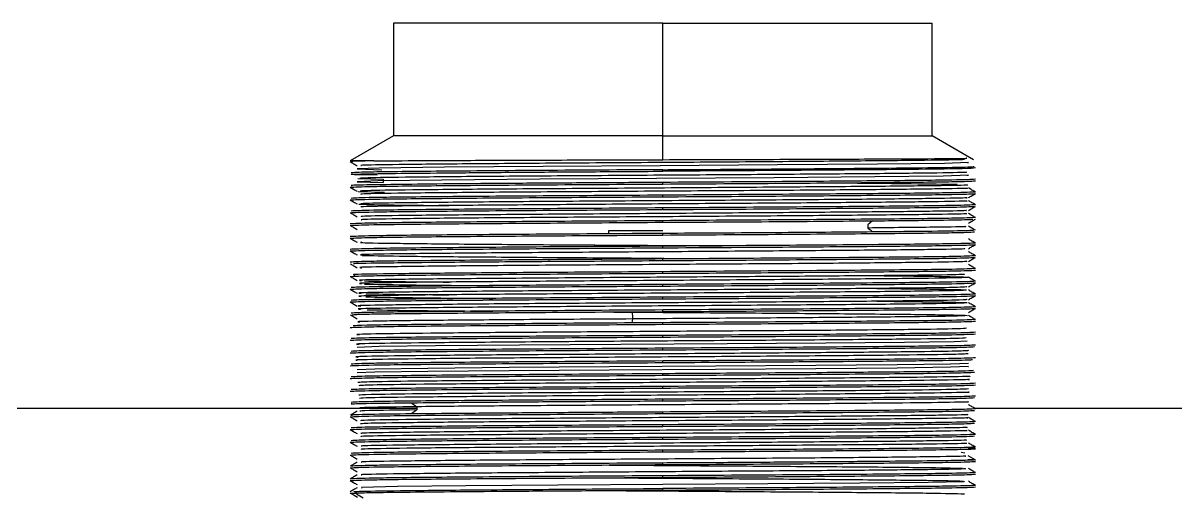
# Model space of a CAD drawing. Header units: millimetres. Extents: x 60 to 360, y 96 to 187.
# Drawn here: x 239.71 to 251.38, y 179.56 to 184.32 of the extents above; entities that cross this region are included whole.
import ezdxf

# ---------------------------------------------------------------- set-up
doc = ezdxf.new("R2010")
doc.units = ezdxf.units.MM

msp = doc.modelspace()

# ---------------------------------------------------------------- linework, layer by layer
at = {"color": 7, "linetype": 'Continuous', "lineweight": 25}
for p, q in [((243.459, 184.324), (243.459, 183.183)), ((246.184, 184.324), (243.459, 184.324)), ((246.184, 183.183), (246.184, 184.324)), ((246.184, 184.324), (248.909, 184.324)), ((248.909, 183.183), (248.909, 184.324)), ((243.459, 183.183), (243.02, 182.93)), ((246.184, 183.183), (243.459, 183.183)), ((246.184, 182.942), (246.184, 183.183)), ((246.184, 183.183), (248.909, 183.183)), ((249.329, 182.94), (248.909, 183.183)), ((243.261, 182.93), (243.02, 182.93)), ((246.184, 182.825), (246.184, 182.841)), ((243.292, 182.784), (243.065, 182.789)), ((243.098, 182.751), (243.356, 182.744)), ((243.356, 182.744), (243.356, 182.711)), ((246.184, 182.696), (246.184, 182.712)), ((243.102, 182.621), (243.367, 182.615)), ((246.184, 182.567), (246.184, 182.583)), ((246.184, 182.438), (246.184, 182.454)), ((245.634, 182.224), (245.634, 182.194)), ((246.184, 182.224), (245.634, 182.224)), ((246.184, 182.309), (246.184, 182.325)), ((248.307, 182.324), (248.26, 182.284)), ((248.26, 182.284), (248.26, 182.251)), ((246.184, 182.18), (246.184, 182.196)), ((246.184, 182.051), (246.184, 182.067)), ((246.184, 181.922), (246.184, 181.938)), ((246.184, 181.793), (246.184, 181.809)), ((246.184, 181.664), (246.184, 181.68)), ((246.184, 181.535), (246.184, 181.551)), ((245.87, 181.404), (246.184, 181.406)), ((246.184, 181.406), (246.184, 181.422)), ((246.184, 181.293), (245.87, 181.291)), ((245.877, 181.363), (245.877, 181.331)), ((246.184, 181.277), (246.184, 181.293)), ((246.184, 181.148), (246.184, 181.164)), ((246.184, 181.019), (246.184, 181.035)), ((246.184, 180.89), (246.184, 180.906)), ((246.184, 180.761), (246.184, 180.777)), ((246.184, 180.632), (246.184, 180.648)), ((246.184, 180.503), (246.184, 180.519)), ((243.696, 180.424), (233.079, 180.424)), ((243.696, 180.443), (243.696, 180.411)), ((246.184, 180.374), (246.184, 180.39)), ((280.978, 180.424), (249.345, 180.424)), ((246.184, 180.245), (246.184, 180.261)), ((246.184, 180.116), (246.184, 180.132)), ((246.184, 179.987), (246.184, 180.003)), ((249.204, 179.983), (249.241, 179.978)), ((249.344, 179.905), (249.274, 179.946)), ((246.184, 179.858), (246.184, 179.874)), ((246.184, 179.729), (246.184, 179.745)), ((243.083, 179.563), (243.151, 179.523)), ((246.184, 179.6), (246.184, 179.616))]:
    msp.add_line(p, q, dxfattribs=at)
at = {"color": 7, "linetype": 'Continuous', "lineweight": 25, "flags": 128}
for points in [[(249.267, 182.914), (249.278, 182.913), (249.035, 182.905), (248.356, 182.897), (247.346, 182.889), (246.158, 182.881), (244.973, 182.873), (243.974, 182.865), (243.313, 182.857), (243.09, 182.849), (243.34, 182.841), (243.34, 182.841)], [(249.261, 182.785), (249.277, 182.784), (249.02, 182.776), (248.329, 182.768), (247.31, 182.76), (246.119, 182.752), (244.938, 182.744), (243.948, 182.736), (243.299, 182.727), (243.091, 182.719), (243.356, 182.711), (243.356, 182.711)], [(248.26, 182.251), (248.284, 182.231), (248.307, 182.211)], [(245.87, 181.404), (245.873, 181.384), (245.877, 181.363)], [(245.877, 181.331), (245.873, 181.311), (245.87, 181.291)], [(249.262, 181.108), (249.132, 181.101), (248.631, 181.094), (247.833, 181.087), (246.835, 181.08), (245.758, 181.072), (244.733, 181.065), (243.884, 181.058), (243.314, 181.051), (243.092, 181.044), (243.092, 181.044)], [(249.278, 180.882), (249.094, 180.875), (248.556, 180.867), (247.731, 180.86), (246.718, 180.853), (245.641, 180.846), (244.629, 180.839), (243.806, 180.831), (243.271, 180.824), (243.09, 180.817), (243.09, 180.817)], [(249.273, 180.85), (249.278, 180.849), (249.094, 180.842), (248.556, 180.835), (247.731, 180.828), (246.718, 180.821), (245.641, 180.814), (244.629, 180.806), (243.806, 180.799), (243.271, 180.792), (243.09, 180.785), (243.09, 180.785)], [(243.639, 180.484), (243.667, 180.463), (243.696, 180.443)], [(243.696, 180.411), (243.667, 180.391), (243.639, 180.371)], [(249.23, 179.689), (249.233, 179.685), (248.869, 179.678), (248.178, 179.671), (247.246, 179.663), (246.185, 179.656), (245.123, 179.649), (244.191, 179.642), (243.5, 179.635), (243.135, 179.627), (243.14, 179.62), (243.14, 179.62)], [(243.025, 179.569), (243.06, 179.549), (243.096, 179.528)]]:
    msp.add_lwpolyline(points, dxfattribs=at)
at = {"color": 7, "linetype": 'Continuous', "lineweight": 25}
for points, knots in [([(243.261, 182.93), (243.141, 182.927), (242.992, 182.925), (243.04, 182.922), (243.049, 182.922)], [0, 0, 0, 0, 0.813082, 1, 1, 1, 1]), ([(243.02, 182.922), (243.032, 182.915), (243.055, 182.901), (243.079, 182.888), (243.091, 182.881)], [0, 0, 0, 0, 0.50002, 1, 1, 1, 1]), ([(249.233, 182.946), (249.239, 182.944), (249.254, 182.941), (248.874, 182.935), (248.177, 182.928), (247.23, 182.92), (246.164, 182.913), (245.101, 182.906), (244.16, 182.899), (243.475, 182.892), (243.108, 182.886), (243.128, 182.883), (243.135, 182.881)], [0, 0, 0, 0, 0.063552, 0.173146, 0.282741, 0.392336, 0.501931, 0.611527, 0.721124, 0.830721, 0.940319, 1, 1, 1, 1]), ([(243.261, 182.93), (243.406, 182.931), (243.695, 182.933), (244.409, 182.936), (245.256, 182.939), (245.875, 182.941), (246.184, 182.942)], [0, 0, 0, 0, 0.250623, 0.5008306, 0.7506226, 1, 1, 1, 1]), ([(246.184, 182.942), (246.543, 182.943), (247.261, 182.945), (248.212, 182.949), (248.906, 182.952), (249.278, 182.955), (249.259, 182.957), (249.253, 182.958)], [0, 0, 0, 0, 0.220952, 0.441474, 0.661565, 0.881227, 1, 1, 1, 1]), ([(246.184, 182.841), (245.769, 182.838), (244.94, 182.833), (243.895, 182.825), (243.171, 182.817), (243.076, 182.812), (243.03, 182.809)], [0, 0, 0, 0, 0.252608, 0.505217, 0.757825, 1, 1, 1, 1]), ([(243.042, 182.793), (243.036, 182.793), (243.011, 182.795), (243.167, 182.799), (243.502, 182.804), (244.016, 182.809), (244.66, 182.815), (245.398, 182.82), (245.922, 182.823), (246.184, 182.825)], [0, 0, 0, 0, 0.050507, 0.208756, 0.367005, 0.525253, 0.683502, 0.841751, 1, 1, 1, 1]), ([(249.237, 182.817), (249.248, 182.816), (249.293, 182.813), (248.996, 182.807), (248.377, 182.8), (247.476, 182.793), (246.43, 182.786), (245.354, 182.779), (244.372, 182.772), (243.614, 182.765), (243.15, 182.758), (243.129, 182.754), (243.119, 182.752)], [0, 0, 0, 0, 0.036351, 0.145774, 0.255196, 0.364617, 0.474038, 0.583459, 0.692879, 0.802299, 0.911719, 1, 1, 1, 1]), ([(246.184, 182.841), (246.469, 182.843), (247.038, 182.846), (247.83, 182.852), (248.504, 182.858), (249.004, 182.863), (249.307, 182.868), (249.325, 182.872), (249.333, 182.873)], [0, 0, 0, 0, 0.170753, 0.341507, 0.512261, 0.683014, 0.853768, 1, 1, 1, 1]), ([(249.347, 182.858), (249.324, 182.855), (249.278, 182.851), (248.811, 182.844), (248.102, 182.838), (247.193, 182.831), (246.52, 182.827), (246.184, 182.825)], [0, 0, 0, 0, 0.2, 0.4, 0.6, 0.8, 1, 1, 1, 1]), ([(243.02, 182.664), (243.068, 182.666), (243.163, 182.672), (243.895, 182.68), (244.94, 182.688), (245.769, 182.693), (246.184, 182.696)], [0, 0, 0, 0, 0.249949, 0.499966, 0.749983, 1, 1, 1, 1]), ([(246.184, 182.712), (245.922, 182.71), (245.398, 182.707), (244.66, 182.702), (244.016, 182.697), (243.502, 182.691), (243.167, 182.686), (243.011, 182.682), (243.036, 182.68), (243.041, 182.68)], [0, 0, 0, 0, 0.158297, 0.316595, 0.474892, 0.63319, 0.791487, 0.949785, 1, 1, 1, 1]), ([(249.245, 182.688), (249.255, 182.687), (249.31, 182.684), (249.038, 182.679), (248.44, 182.672), (247.537, 182.665), (246.478, 182.657), (245.382, 182.65), (244.381, 182.643), (243.61, 182.636), (243.144, 182.629), (243.129, 182.625), (243.122, 182.623)], [0, 0, 0, 0, 0.02434, 0.135401, 0.246461, 0.35752, 0.468579, 0.579637, 0.690695, 0.801752, 0.912808, 1, 1, 1, 1]), ([(249.347, 182.744), (249.3, 182.741), (249.205, 182.736), (248.473, 182.728), (247.428, 182.72), (246.598, 182.715), (246.184, 182.712)], [0, 0, 0, 0, 0.25, 0.5, 0.75, 1, 1, 1, 1]), ([(246.184, 182.696), (246.598, 182.698), (247.428, 182.704), (248.473, 182.712), (249.205, 182.72), (249.3, 182.725), (249.347, 182.728)], [0, 0, 0, 0, 0.250011, 0.500023, 0.750035, 1, 1, 1, 1]), ([(247.904, 182.708), (247.911, 182.708), (248.246, 182.705), (248.753, 182.7), (249.026, 182.696), (249.163, 182.693)], [0, 0, 0, 0, 0.010028, 0.505014, 1, 1, 1, 1]), ([(243.02, 182.664), (243.032, 182.657), (243.055, 182.643), (243.079, 182.63), (243.091, 182.623)], [0, 0, 0, 0, 0.499989, 1, 1, 1, 1]), ([(243.02, 182.535), (243.068, 182.537), (243.163, 182.543), (243.895, 182.551), (244.94, 182.559), (245.769, 182.564), (246.184, 182.567)], [0, 0, 0, 0, 0.25, 0.5, 0.75, 1, 1, 1, 1]), ([(246.184, 182.583), (245.769, 182.58), (244.94, 182.575), (243.895, 182.567), (243.171, 182.559), (243.077, 182.554), (243.03, 182.551)], [0, 0, 0, 0, 0.252649, 0.505298, 0.757948, 1, 1, 1, 1]), ([(249.245, 182.655), (249.255, 182.655), (249.31, 182.652), (249.038, 182.647), (248.44, 182.639), (247.537, 182.632), (246.478, 182.625), (245.382, 182.618), (244.381, 182.611), (243.61, 182.604), (243.148, 182.597), (243.132, 182.593), (243.125, 182.591)], [0, 0, 0, 0, 0.02445, 0.13591, 0.247369, 0.358827, 0.470285, 0.581742, 0.693198, 0.804653, 0.916109, 1, 1, 1, 1]), ([(249.347, 182.615), (249.3, 182.612), (249.205, 182.607), (248.473, 182.599), (247.428, 182.591), (246.598, 182.586), (246.184, 182.583)], [0, 0, 0, 0, 0.25, 0.5, 0.75, 1, 1, 1, 1]), ([(246.184, 182.567), (246.598, 182.569), (247.428, 182.575), (248.473, 182.583), (249.198, 182.591), (249.292, 182.596), (249.339, 182.599)], [0, 0, 0, 0, 0.252268, 0.504536, 0.756805, 1, 1, 1, 1]), ([(249.348, 182.615), (249.336, 182.622), (249.312, 182.635), (249.289, 182.649), (249.277, 182.656)], [0, 0, 0, 0, 0.5, 1, 1, 1, 1]), ([(249.277, 182.558), (249.289, 182.565), (249.313, 182.579), (249.336, 182.592), (249.348, 182.599)], [0, 0, 0, 0, 0.49998, 1, 1, 1, 1]), ([(243.02, 182.535), (243.032, 182.528), (243.055, 182.514), (243.079, 182.501), (243.091, 182.494)], [0, 0, 0, 0, 0.500011, 1, 1, 1, 1]), ([(246.184, 182.454), (245.769, 182.451), (244.94, 182.446), (243.895, 182.438), (243.171, 182.43), (243.077, 182.425), (243.03, 182.422)], [0, 0, 0, 0, 0.252621, 0.505243, 0.757865, 1, 1, 1, 1]), ([(243.108, 182.492), (243.179, 182.49), (243.318, 182.485), (243.787, 182.48), (244.018, 182.478)], [0, 0, 0, 0, 0.509896, 1, 1, 1, 1]), ([(249.24, 182.559), (249.251, 182.558), (249.302, 182.555), (249.014, 182.55), (248.396, 182.542), (247.482, 182.535), (246.417, 182.528), (245.323, 182.521), (244.331, 182.514), (243.576, 182.506), (243.133, 182.5), (243.129, 182.496), (243.128, 182.494)], [0, 0, 0, 0, 0.03065, 0.141686, 0.252723, 0.363761, 0.474799, 0.585838, 0.696877, 0.807916, 0.918955, 1, 1, 1, 1]), ([(249.24, 182.526), (249.251, 182.526), (249.302, 182.523), (249.014, 182.517), (248.396, 182.51), (247.482, 182.503), (246.417, 182.496), (245.323, 182.488), (244.331, 182.481), (243.576, 182.474), (243.137, 182.468), (243.132, 182.464), (243.13, 182.462)], [0, 0, 0, 0, 0.030781, 0.14221, 0.25364, 0.36507, 0.476502, 0.587933, 0.699365, 0.810797, 0.922229, 1, 1, 1, 1]), ([(249.347, 182.486), (249.3, 182.483), (249.205, 182.478), (248.473, 182.47), (247.428, 182.462), (246.598, 182.457), (246.184, 182.454)], [0, 0, 0, 0, 0.25, 0.5, 0.75, 1, 1, 1, 1]), ([(246.184, 182.438), (246.598, 182.44), (247.428, 182.446), (248.473, 182.454), (249.198, 182.462), (249.292, 182.467), (249.339, 182.47)], [0, 0, 0, 0, 0.25234, 0.504679, 0.757019, 1, 1, 1, 1]), ([(249.348, 182.486), (249.336, 182.493), (249.312, 182.506), (249.289, 182.52), (249.277, 182.527)], [0, 0, 0, 0, 0.50002, 1, 1, 1, 1]), ([(249.277, 182.429), (249.289, 182.436), (249.313, 182.45), (249.336, 182.463), (249.348, 182.47)], [0, 0, 0, 0, 0.499989, 1, 1, 1, 1]), ([(243.02, 182.406), (243.068, 182.408), (243.163, 182.414), (243.895, 182.422), (244.94, 182.43), (245.769, 182.435), (246.184, 182.438)], [0, 0, 0, 0, 0.25, 0.5, 0.75, 1, 1, 1, 1]), ([(243.02, 182.406), (243.032, 182.399), (243.055, 182.385), (243.079, 182.372), (243.091, 182.365)], [0, 0, 0, 0, 0.49998, 1, 1, 1, 1]), ([(249.236, 182.43), (249.247, 182.429), (249.294, 182.426), (248.989, 182.42), (248.352, 182.413), (247.426, 182.406), (246.357, 182.399), (245.265, 182.391), (244.282, 182.384), (243.543, 182.377), (243.124, 182.371), (243.13, 182.367), (243.132, 182.365)], [0, 0, 0, 0, 0.036633, 0.147715, 0.258796, 0.369878, 0.480959, 0.592042, 0.703125, 0.814208, 0.925292, 1, 1, 1, 1]), ([(249.236, 182.397), (249.247, 182.397), (249.294, 182.393), (248.989, 182.388), (248.352, 182.381), (247.426, 182.373), (246.357, 182.366), (245.265, 182.359), (244.282, 182.352), (243.544, 182.345), (243.127, 182.338), (243.132, 182.334), (243.134, 182.333)], [0, 0, 0, 0, 0.036785, 0.148255, 0.259726, 0.371197, 0.482668, 0.59414, 0.705612, 0.817084, 0.928558, 1, 1, 1, 1]), ([(249.347, 182.357), (249.3, 182.354), (249.205, 182.349), (248.473, 182.341), (247.428, 182.333), (246.598, 182.328), (246.184, 182.325)], [0, 0, 0, 0, 0.25, 0.5, 0.75, 1, 1, 1, 1]), ([(248.307, 182.324), (248.522, 182.326), (248.951, 182.33), (249.295, 182.336), (249.312, 182.339), (249.32, 182.341)], [0, 0, 0, 0, 0.365505, 0.731011, 1, 1, 1, 1]), ([(249.348, 182.357), (249.336, 182.364), (249.312, 182.377), (249.289, 182.391), (249.277, 182.398)], [0, 0, 0, 0, 0.499992, 1, 1, 1, 1]), ([(249.277, 182.3), (249.289, 182.307), (249.312, 182.321), (249.336, 182.334), (249.348, 182.341)], [0, 0, 0, 0, 0.499969, 1, 1, 1, 1]), ([(246.184, 182.325), (245.769, 182.322), (244.94, 182.317), (243.895, 182.309), (243.163, 182.301), (243.068, 182.295), (243.02, 182.293)], [0, 0, 0, 0, 0.250011, 0.500023, 0.750035, 1, 1, 1, 1]), ([(243.02, 182.277), (243.068, 182.279), (243.163, 182.285), (243.895, 182.293), (244.94, 182.301), (245.769, 182.306), (246.184, 182.309)], [0, 0, 0, 0, 0.25, 0.5, 0.75, 1, 1, 1, 1]), ([(243.02, 182.277), (243.032, 182.27), (243.055, 182.256), (243.079, 182.243), (243.091, 182.236)], [0, 0, 0, 0, 0.5000311, 1, 1, 1, 1]), ([(246.184, 182.309), (246.576, 182.311), (247.36, 182.316), (247.991, 182.321), (248.307, 182.324)], [0, 0, 0, 0, 0.499999, 1, 1, 1, 1]), ([(246.184, 182.18), (246.598, 182.182), (247.428, 182.188), (248.473, 182.196), (249.198, 182.204), (249.292, 182.209), (249.338, 182.212)], [0, 0, 0, 0, 0.2524142, 0.5048286, 0.7572432, 1, 1, 1, 1]), ([(248.307, 182.211), (247.991, 182.208), (247.36, 182.203), (246.576, 182.198), (246.184, 182.196)], [0, 0, 0, 0, 0.500001, 1, 1, 1, 1]), ([(249.233, 182.268), (249.244, 182.267), (249.284, 182.264), (248.975, 182.258), (248.498, 182.254), (248.26, 182.251)], [0, 0, 0, 0, 0.161197, 0.580599, 1, 1, 1, 1]), ([(249.326, 182.228), (249.319, 182.227), (249.302, 182.223), (248.952, 182.217), (248.522, 182.213), (248.307, 182.211)], [0, 0, 0, 0, 0.289847, 0.644924, 1, 1, 1, 1]), ([(249.348, 182.228), (249.336, 182.235), (249.312, 182.248), (249.289, 182.262), (249.277, 182.269)], [0, 0, 0, 0, 0.500011, 1, 1, 1, 1]), ([(246.184, 182.196), (245.769, 182.193), (244.94, 182.188), (243.895, 182.18), (243.163, 182.172), (243.068, 182.166), (243.02, 182.164)], [0, 0, 0, 0, 0.250011, 0.500023, 0.750035, 1, 1, 1, 1]), ([(243.02, 182.148), (243.068, 182.15), (243.163, 182.156), (243.895, 182.164), (244.94, 182.172), (245.769, 182.177), (246.184, 182.18)], [0, 0, 0, 0, 0.25, 0.5, 0.75, 1, 1, 1, 1]), ([(243.02, 182.148), (243.032, 182.141), (243.055, 182.127), (243.079, 182.114), (243.091, 182.107)], [0, 0, 0, 0, 0.5, 1, 1, 1, 1]), ([(243.137, 182.107), (243.128, 182.106), (243.098, 182.102), (243.448, 182.097), (244.13, 182.089), (245.081, 182.082), (246.019, 182.076), (246.578, 182.072), (246.784, 182.071)], [0, 0, 0, 0, 0.08705, 0.286207, 0.485365, 0.684525, 0.883686, 1, 1, 1, 1]), ([(249.347, 182.099), (249.3, 182.096), (249.205, 182.091), (248.473, 182.083), (247.428, 182.075), (246.598, 182.07), (246.184, 182.067)], [0, 0, 0, 0, 0.249949, 0.499967, 0.749983, 1, 1, 1, 1]), ([(249.348, 182.099), (249.336, 182.106), (249.312, 182.119), (249.289, 182.133), (249.277, 182.14)], [0, 0, 0, 0, 0.499969, 1, 1, 1, 1]), ([(246.184, 182.067), (245.769, 182.064), (244.94, 182.059), (243.895, 182.051), (243.163, 182.043), (243.068, 182.037), (243.02, 182.035)], [0, 0, 0, 0, 0.250011, 0.500023, 0.750035, 1, 1, 1, 1]), ([(243.02, 182.019), (243.068, 182.021), (243.163, 182.027), (243.895, 182.035), (244.94, 182.043), (245.769, 182.048), (246.184, 182.051)], [0, 0, 0, 0, 0.25, 0.5, 0.75, 1, 1, 1, 1]), ([(243.02, 182.019), (243.032, 182.012), (243.055, 181.998), (243.079, 181.985), (243.091, 181.978)], [0, 0, 0, 0, 0.5, 1, 1, 1, 1]), ([(249.23, 182.043), (249.24, 182.042), (249.267, 182.038), (248.906, 182.032), (248.214, 182.025), (247.257, 182.018), (246.174, 182.01), (245.092, 182.003), (244.138, 181.996), (243.452, 181.989), (243.095, 181.983), (243.127, 181.979), (243.138, 181.978)], [0, 0, 0, 0, 0.05491, 0.165966, 0.277021, 0.388076, 0.49913, 0.610183, 0.721235, 0.832287, 0.943338, 1, 1, 1, 1]), ([(246.184, 182.051), (246.598, 182.053), (247.428, 182.059), (248.473, 182.067), (249.197, 182.075), (249.292, 182.08), (249.338, 182.083)], [0, 0, 0, 0, 0.252471, 0.504942, 0.757413, 1, 1, 1, 1]), ([(249.277, 182.042), (249.289, 182.049), (249.312, 182.063), (249.336, 182.076), (249.348, 182.083)], [0, 0, 0, 0, 0.500031, 1, 1, 1, 1]), ([(249.348, 181.97), (249.336, 181.977), (249.312, 181.99), (249.289, 182.004), (249.277, 182.011)], [0, 0, 0, 0, 0.499989, 1, 1, 1, 1]), ([(246.184, 181.938), (245.769, 181.935), (244.94, 181.93), (243.895, 181.922), (243.163, 181.914), (243.068, 181.908), (243.02, 181.906)], [0, 0, 0, 0, 0.250011, 0.500023, 0.750035, 1, 1, 1, 1]), ([(243.02, 181.89), (243.032, 181.883), (243.055, 181.869), (243.079, 181.856), (243.091, 181.849)], [0, 0, 0, 0, 0.499992, 1, 1, 1, 1]), ([(243.069, 181.89), (243.058, 181.891), (243.023, 181.894), (243.382, 181.9), (244.085, 181.907), (245.068, 181.915), (245.812, 181.919), (246.184, 181.922)], [0, 0, 0, 0, 0.10115, 0.325862, 0.550575, 0.775287, 1, 1, 1, 1]), ([(249.239, 181.917), (249.259, 181.915), (249.3, 181.91), (248.883, 181.903), (248.165, 181.895), (247.2, 181.888), (246.113, 181.881), (245.036, 181.874), (244.092, 181.867), (243.423, 181.859), (243.086, 181.854), (243.125, 181.85), (243.137, 181.849)], [0, 0, 0, 0, 0.105745, 0.211491, 0.317238, 0.422985, 0.528733, 0.634481, 0.740229, 0.845978, 0.951726, 1, 1, 1, 1]), ([(243.142, 181.974), (243.244, 181.972), (243.448, 181.967), (244.185, 181.96), (245.128, 181.953), (245.842, 181.948), (246.193, 181.946)], [0, 0, 0, 0, 0.251776, 0.503553, 0.755328, 1, 1, 1, 1]), ([(249.347, 181.97), (249.3, 181.967), (249.205, 181.962), (248.473, 181.954), (247.428, 181.946), (246.598, 181.941), (246.184, 181.938)], [0, 0, 0, 0, 0.249949, 0.499967, 0.749983, 1, 1, 1, 1]), ([(246.184, 181.922), (246.598, 181.924), (247.428, 181.93), (248.473, 181.938), (249.197, 181.946), (249.292, 181.951), (249.338, 181.954)], [0, 0, 0, 0, 0.252472, 0.504944, 0.757416, 1, 1, 1, 1]), ([(249.277, 181.913), (249.289, 181.92), (249.312, 181.934), (249.336, 181.947), (249.348, 181.954)], [0, 0, 0, 0, 0.499989, 1, 1, 1, 1]), ([(249.348, 181.841), (249.336, 181.848), (249.312, 181.861), (249.289, 181.875), (249.277, 181.882)], [0, 0, 0, 0, 0.500011, 1, 1, 1, 1]), ([(243.02, 181.761), (243.068, 181.763), (243.163, 181.769), (243.895, 181.777), (244.94, 181.785), (245.769, 181.79), (246.184, 181.793)], [0, 0, 0, 0, 0.249949, 0.499967, 0.749983, 1, 1, 1, 1]), ([(243.02, 181.761), (243.032, 181.754), (243.055, 181.74), (243.079, 181.727), (243.091, 181.72)], [0, 0, 0, 0, 0.500008, 1, 1, 1, 1]), ([(246.184, 181.809), (245.812, 181.806), (245.068, 181.802), (244.085, 181.794), (243.382, 181.787), (243.023, 181.781), (243.058, 181.778), (243.069, 181.777)], [0, 0, 0, 0, 0.2247079, 0.4494152, 0.6741233, 0.8988309, 1, 1, 1, 1]), ([(249.232, 181.785), (249.237, 181.783), (249.248, 181.779), (248.846, 181.773), (248.119, 181.766), (247.142, 181.759), (246.052, 181.752), (244.979, 181.744), (244.046, 181.737), (243.396, 181.73), (243.077, 181.724), (243.123, 181.721), (243.136, 181.72)], [0, 0, 0, 0, 0.067171, 0.178197, 0.289222, 0.400247, 0.511271, 0.622294, 0.733317, 0.844339, 0.955361, 1, 1, 1, 1]), ([(248.345, 181.769), (248.553, 181.767), (249.004, 181.762), (249.307, 181.755), (249.272, 181.748), (248.856, 181.741), (248.117, 181.734), (247.143, 181.727), (246.052, 181.719), (244.979, 181.712), (244.046, 181.705), (243.397, 181.698), (243.079, 181.692), (243.123, 181.689), (243.134, 181.688)], [0, 0, 0, 0, 0.07662, 0.16568, 0.25474, 0.3438, 0.432859, 0.521919, 0.610978, 0.700036, 0.789094, 0.878151, 0.967208, 1, 1, 1, 1]), ([(249.347, 181.841), (249.3, 181.838), (249.205, 181.833), (248.473, 181.825), (247.428, 181.817), (246.598, 181.812), (246.184, 181.809)], [0, 0, 0, 0, 0.249949, 0.499967, 0.749983, 1, 1, 1, 1]), ([(246.184, 181.793), (246.598, 181.795), (247.428, 181.801), (248.473, 181.809), (249.205, 181.817), (249.3, 181.822), (249.347, 181.825)], [0, 0, 0, 0, 0.250011, 0.500023, 0.750035, 1, 1, 1, 1]), ([(249.348, 181.712), (249.336, 181.719), (249.312, 181.732), (249.289, 181.746), (249.277, 181.753)], [0, 0, 0, 0, 0.500011, 1, 1, 1, 1]), ([(243.02, 181.632), (243.068, 181.634), (243.163, 181.64), (243.895, 181.648), (244.94, 181.656), (245.769, 181.661), (246.184, 181.664)], [0, 0, 0, 0, 0.25, 0.5, 0.75, 1, 1, 1, 1]), ([(243.02, 181.632), (243.032, 181.625), (243.055, 181.611), (243.079, 181.598), (243.091, 181.591)], [0, 0, 0, 0, 0.499989, 1, 1, 1, 1]), ([(246.184, 181.68), (245.769, 181.677), (244.94, 181.672), (243.895, 181.664), (243.17, 181.656), (243.075, 181.651), (243.029, 181.648)], [0, 0, 0, 0, 0.252281, 0.504563, 0.756845, 1, 1, 1, 1]), ([(249.256, 181.658), (249.262, 181.656), (249.274, 181.651), (248.818, 181.644), (248.069, 181.637), (247.084, 181.629), (245.991, 181.622), (244.923, 181.615), (244.002, 181.608), (243.37, 181.601), (243.069, 181.595), (243.12, 181.592), (243.133, 181.591)], [0, 0, 0, 0, 0.10699, 0.213981, 0.320973, 0.427965, 0.534958, 0.641952, 0.748946, 0.85594, 0.962935, 1, 1, 1, 1]), ([(243.166, 181.716), (243.272, 181.713), (243.441, 181.709), (243.863, 181.706), (244.022, 181.704)], [0, 0, 0, 0, 0.624864, 1, 1, 1, 1]), ([(243.166, 181.683), (243.284, 181.681), (243.521, 181.676), (244.04, 181.671), (244.415, 181.668), (244.467, 181.668)], [0, 0, 0, 0, 0.463123, 0.926244, 1, 1, 1, 1]), ([(249.347, 181.712), (249.3, 181.709), (249.205, 181.704), (248.473, 181.696), (247.428, 181.688), (246.598, 181.683), (246.184, 181.68)], [0, 0, 0, 0, 0.2499495, 0.4999665, 0.7499833, 1, 1, 1, 1]), ([(246.184, 181.664), (246.598, 181.666), (247.428, 181.672), (248.473, 181.68), (249.205, 181.688), (249.3, 181.693), (249.347, 181.696)], [0, 0, 0, 0, 0.250011, 0.500023, 0.750035, 1, 1, 1, 1]), ([(248.348, 181.64), (248.571, 181.637), (249.037, 181.633), (249.181, 181.628), (249.256, 181.626)], [0, 0, 0, 0, 0.479293, 1, 1, 1, 1]), ([(249.277, 181.655), (249.289, 181.662), (249.312, 181.676), (249.336, 181.689), (249.348, 181.696)], [0, 0, 0, 0, 0.499989, 1, 1, 1, 1]), ([(243.02, 181.503), (243.068, 181.505), (243.163, 181.511), (243.895, 181.519), (244.94, 181.527), (245.769, 181.532), (246.184, 181.535)], [0, 0, 0, 0, 0.25, 0.5, 0.75, 1, 1, 1, 1]), ([(246.184, 181.551), (245.769, 181.548), (244.94, 181.543), (243.895, 181.535), (243.17, 181.527), (243.076, 181.522), (243.029, 181.519)], [0, 0, 0, 0, 0.25232, 0.504639, 0.756959, 1, 1, 1, 1]), ([(249.262, 181.529), (249.261, 181.526), (249.26, 181.522), (248.784, 181.514), (248.02, 181.507), (247.026, 181.5), (245.931, 181.493), (244.868, 181.486), (243.958, 181.478), (243.345, 181.471), (243.061, 181.466), (243.117, 181.463), (243.129, 181.462)], [0, 0, 0, 0, 0.107642, 0.215285, 0.322926, 0.430568, 0.53821, 0.645852, 0.753494, 0.861136, 0.968779, 1, 1, 1, 1]), ([(249.235, 181.623), (249.236, 181.622), (249.238, 181.618), (248.814, 181.611), (248.07, 181.604), (247.084, 181.597), (245.992, 181.59), (244.923, 181.583), (244.001, 181.576), (243.371, 181.568), (243.071, 181.563), (243.119, 181.56), (243.131, 181.559)], [0, 0, 0, 0, 0.073646, 0.185086, 0.296528, 0.40797, 0.519413, 0.630857, 0.7423, 0.853745, 0.96519, 1, 1, 1, 1]), ([(243.179, 181.586), (243.291, 181.584), (243.462, 181.58), (243.874, 181.576), (244.018, 181.575)], [0, 0, 0, 0, 0.649291, 1, 1, 1, 1]), ([(243.179, 181.554), (243.305, 181.552), (243.555, 181.547), (244.07, 181.542), (244.43, 181.539), (244.465, 181.539)], [0, 0, 0, 0, 0.474748, 0.949494, 1, 1, 1, 1]), ([(249.347, 181.583), (249.3, 181.58), (249.205, 181.575), (248.473, 181.567), (247.428, 181.559), (246.598, 181.554), (246.184, 181.551)], [0, 0, 0, 0, 0.249949, 0.499967, 0.749983, 1, 1, 1, 1]), ([(246.184, 181.535), (246.598, 181.537), (247.428, 181.543), (248.473, 181.551), (249.205, 181.559), (249.3, 181.564), (249.347, 181.567)], [0, 0, 0, 0, 0.250011, 0.500023, 0.750035, 1, 1, 1, 1]), ([(248.351, 181.511), (248.585, 181.508), (249.056, 181.504), (249.193, 181.499), (249.262, 181.496)], [0, 0, 0, 0, 0.495169, 1, 1, 1, 1]), ([(249.348, 181.583), (249.336, 181.59), (249.312, 181.603), (249.289, 181.617), (249.277, 181.624)], [0, 0, 0, 0, 0.499989, 1, 1, 1, 1]), ([(249.277, 181.526), (249.289, 181.533), (249.313, 181.547), (249.336, 181.56), (249.348, 181.567)], [0, 0, 0, 0, 0.499969, 1, 1, 1, 1]), ([(243.02, 181.503), (243.032, 181.496), (243.055, 181.482), (243.079, 181.469), (243.091, 181.462)], [0, 0, 0, 0, 0.500011, 1, 1, 1, 1]), ([(246.184, 181.422), (245.769, 181.419), (244.94, 181.414), (243.895, 181.406), (243.17, 181.398), (243.076, 181.393), (243.029, 181.39)], [0, 0, 0, 0, 0.25239, 0.504781, 0.757172, 1, 1, 1, 1]), ([(243.042, 181.373), (243.065, 181.376), (243.115, 181.381), (243.736, 181.388), (244.684, 181.396), (245.475, 181.401), (245.87, 181.404)], [0, 0, 0, 0, 0.229552, 0.486368, 0.743184, 1, 1, 1, 1]), ([(249.239, 181.494), (249.236, 181.493), (249.227, 181.489), (248.781, 181.482), (248.021, 181.475), (247.026, 181.468), (245.931, 181.461), (244.868, 181.453), (243.957, 181.446), (243.346, 181.439), (243.063, 181.434), (243.115, 181.431), (243.126, 181.43)], [0, 0, 0, 0, 0.079635, 0.191112, 0.302588, 0.414064, 0.52554, 0.637016, 0.748493, 0.85997, 0.971447, 1, 1, 1, 1]), ([(243.194, 181.425), (243.326, 181.422), (243.59, 181.417), (244.101, 181.412), (244.445, 181.41), (244.463, 181.41)], [0, 0, 0, 0, 0.486934, 0.973871, 1, 1, 1, 1]), ([(245.578, 181.402), (245.873, 181.4), (246.526, 181.395), (247.531, 181.389), (248.422, 181.381), (249.07, 181.374), (249.202, 181.369), (249.268, 181.367)], [0, 0, 0, 0, 0.170521, 0.37789, 0.58526, 0.79263, 1, 1, 1, 1]), ([(249.347, 181.454), (249.3, 181.451), (249.205, 181.446), (248.473, 181.438), (247.428, 181.43), (246.598, 181.425), (246.184, 181.422)], [0, 0, 0, 0, 0.249949, 0.499967, 0.749983, 1, 1, 1, 1]), ([(246.184, 181.406), (246.598, 181.408), (247.428, 181.414), (248.473, 181.422), (249.205, 181.43), (249.3, 181.435), (249.347, 181.438)], [0, 0, 0, 0, 0.250011, 0.500023, 0.750035, 1, 1, 1, 1]), ([(249.348, 181.454), (249.336, 181.461), (249.313, 181.474), (249.289, 181.488), (249.277, 181.495)], [0, 0, 0, 0, 0.5000311, 1, 1, 1, 1]), ([(249.277, 181.397), (249.289, 181.404), (249.312, 181.418), (249.336, 181.431), (249.348, 181.438)], [0, 0, 0, 0, 0.499989, 1, 1, 1, 1]), ([(243.02, 181.374), (243.032, 181.367), (243.055, 181.353), (243.079, 181.34), (243.091, 181.333)], [0, 0, 0, 0, 0.500031, 1, 1, 1, 1]), ([(243.02, 181.245), (243.068, 181.247), (243.163, 181.253), (243.895, 181.261), (244.94, 181.269), (245.769, 181.274), (246.184, 181.277)], [0, 0, 0, 0, 0.25, 0.5, 0.75, 1, 1, 1, 1]), ([(245.87, 181.291), (245.475, 181.288), (244.684, 181.283), (243.736, 181.275), (243.125, 181.268), (243.075, 181.263), (243.052, 181.261)], [0, 0, 0, 0, 0.260824, 0.521647, 0.782472, 1, 1, 1, 1]), ([(245.877, 181.331), (245.522, 181.329), (244.811, 181.324), (243.914, 181.317), (243.323, 181.31), (243.056, 181.304), (243.109, 181.302), (243.117, 181.301)], [0, 0, 0, 0, 0.239787, 0.479574, 0.719363, 0.959153, 1, 1, 1, 1]), ([(249.244, 181.365), (249.236, 181.364), (249.217, 181.359), (248.747, 181.353), (247.971, 181.346), (246.965, 181.338), (246.24, 181.334), (245.877, 181.331)], [0, 0, 0, 0, 0.161393, 0.371047, 0.580699, 0.790349, 1, 1, 1, 1]), ([(249.347, 181.325), (249.3, 181.322), (249.205, 181.317), (248.473, 181.309), (247.428, 181.301), (246.598, 181.296), (246.184, 181.293)], [0, 0, 0, 0, 0.249949, 0.499967, 0.749983, 1, 1, 1, 1]), ([(246.184, 181.277), (246.598, 181.279), (247.428, 181.285), (248.473, 181.293), (249.205, 181.301), (249.3, 181.306), (249.347, 181.309)], [0, 0, 0, 0, 0.250011, 0.500023, 0.750035, 1, 1, 1, 1]), ([(249.348, 181.325), (249.336, 181.332), (249.313, 181.345), (249.289, 181.359), (249.277, 181.366)], [0, 0, 0, 0, 0.49998, 1, 1, 1, 1]), ([(246.184, 181.164), (245.769, 181.161), (244.94, 181.156), (243.895, 181.148), (243.17, 181.14), (243.076, 181.135), (243.03, 181.132)], [0, 0, 0, 0, 0.252437, 0.504874, 0.757312, 1, 1, 1, 1]), ([(249.255, 181.237), (249.241, 181.235), (249.21, 181.23), (248.712, 181.223), (247.92, 181.216), (246.908, 181.209), (245.81, 181.202), (244.759, 181.195), (243.871, 181.187), (243.301, 181.18), (243.048, 181.175), (243.104, 181.172), (243.11, 181.172)], [0, 0, 0, 0, 0.096109, 0.207498, 0.318886, 0.430274, 0.541661, 0.653049, 0.764436, 0.875823, 0.987211, 1, 1, 1, 1]), ([(249.347, 181.196), (249.3, 181.193), (249.205, 181.188), (248.473, 181.18), (247.428, 181.172), (246.598, 181.167), (246.184, 181.164)], [0, 0, 0, 0, 0.249949, 0.499967, 0.749983, 1, 1, 1, 1]), ([(246.184, 181.148), (246.598, 181.15), (247.428, 181.156), (248.473, 181.164), (249.205, 181.172), (249.3, 181.177), (249.347, 181.18)], [0, 0, 0, 0, 0.250011, 0.500023, 0.750035, 1, 1, 1, 1]), ([(243.02, 181.116), (243.068, 181.118), (243.163, 181.124), (243.895, 181.132), (244.94, 181.14), (245.769, 181.145), (246.184, 181.148)], [0, 0, 0, 0, 0.25, 0.5, 0.75, 1, 1, 1, 1]), ([(249.253, 181.139), (249.233, 181.137), (249.189, 181.133), (248.675, 181.126), (247.869, 181.119), (246.848, 181.112), (245.749, 181.105), (244.705, 181.097), (243.83, 181.09), (243.278, 181.083), (243.039, 181.078), (243.103, 181.075), (243.11, 181.075)], [0, 0, 0, 0, 0.094418, 0.205977, 0.317536, 0.429094, 0.540652, 0.652209, 0.763766, 0.875321, 0.986877, 1, 1, 1, 1]), ([(249.347, 181.067), (249.3, 181.064), (249.205, 181.059), (248.473, 181.051), (247.428, 181.043), (246.598, 181.038), (246.184, 181.035)], [0, 0, 0, 0, 0.249949, 0.499967, 0.749983, 1, 1, 1, 1]), ([(246.184, 181.019), (246.598, 181.021), (247.428, 181.027), (248.473, 181.035), (249.197, 181.043), (249.292, 181.048), (249.338, 181.051)], [0, 0, 0, 0, 0.25254, 0.505081, 0.757622, 1, 1, 1, 1]), ([(243.02, 180.987), (243.068, 180.989), (243.163, 180.995), (243.895, 181.003), (244.94, 181.011), (245.769, 181.016), (246.184, 181.019)], [0, 0, 0, 0, 0.25, 0.5, 0.75, 1, 1, 1, 1]), ([(246.184, 181.035), (245.769, 181.032), (244.94, 181.027), (243.895, 181.019), (243.17, 181.011), (243.076, 181.006), (243.029, 181.003)], [0, 0, 0, 0, 0.252391, 0.504783, 0.757175, 1, 1, 1, 1]), ([(249.272, 180.979), (249.244, 180.976), (249.186, 180.972), (248.639, 180.965), (247.817, 180.957), (246.789, 180.95), (245.689, 180.943), (244.652, 180.936), (243.788, 180.929), (243.261, 180.921), (243.032, 180.916), (243.091, 180.914), (243.091, 180.914)], [0, 0, 0, 0, 0.107946, 0.219388, 0.330831, 0.442274, 0.553718, 0.665163, 0.776608, 0.888054, 0.9995, 1, 1, 1, 1]), ([(249.277, 181.011), (249.248, 181.009), (249.191, 181.004), (248.639, 180.997), (247.817, 180.99), (246.789, 180.982), (245.689, 180.975), (244.652, 180.968), (243.789, 180.961), (243.258, 180.954), (243.032, 180.949), (243.098, 180.946), (243.103, 180.946)], [0, 0, 0, 0, 0.110242, 0.220486, 0.330729, 0.440974, 0.551219, 0.661465, 0.771711, 0.881958, 0.992205, 1, 1, 1, 1]), ([(249.347, 180.938), (249.3, 180.935), (249.205, 180.93), (248.473, 180.922), (247.428, 180.914), (246.598, 180.909), (246.184, 180.906)], [0, 0, 0, 0, 0.249949, 0.499967, 0.749983, 1, 1, 1, 1]), ([(243.02, 180.858), (243.068, 180.86), (243.163, 180.866), (243.895, 180.874), (244.94, 180.882), (245.769, 180.887), (246.184, 180.89)], [0, 0, 0, 0, 0.25, 0.5, 0.75, 1, 1, 1, 1]), ([(246.184, 180.906), (245.769, 180.903), (244.94, 180.898), (243.895, 180.89), (243.171, 180.882), (243.076, 180.877), (243.03, 180.874)], [0, 0, 0, 0, 0.252495, 0.504991, 0.757486, 1, 1, 1, 1]), ([(246.184, 180.89), (246.53, 180.892), (247.221, 180.897), (248.151, 180.903), (248.86, 180.91), (249.289, 180.916), (249.31, 180.92), (249.319, 180.922)], [0, 0, 0, 0, 0.208831, 0.417662, 0.626493, 0.835324, 1, 1, 1, 1]), ([(243.02, 180.729), (243.068, 180.731), (243.163, 180.737), (243.895, 180.745), (244.94, 180.753), (245.769, 180.758), (246.184, 180.761)], [0, 0, 0, 0, 0.25, 0.5, 0.75, 1, 1, 1, 1]), ([(246.184, 180.777), (245.769, 180.774), (244.94, 180.769), (243.895, 180.761), (243.171, 180.753), (243.076, 180.748), (243.03, 180.745)], [0, 0, 0, 0, 0.252483, 0.504966, 0.757449, 1, 1, 1, 1]), ([(249.275, 180.752), (249.276, 180.752), (249.334, 180.75), (249.104, 180.745), (248.573, 180.738), (247.708, 180.731), (246.67, 180.724), (245.57, 180.716), (244.543, 180.709), (243.723, 180.702), (243.18, 180.695), (243.125, 180.69), (243.098, 180.688)], [0, 0, 0, 0, 0.001458, 0.112913, 0.224369, 0.335825, 0.447282, 0.55874, 0.670198, 0.781657, 0.893117, 1, 1, 1, 1]), ([(249.264, 180.721), (249.268, 180.72), (249.334, 180.718), (249.107, 180.713), (248.573, 180.706), (247.708, 180.699), (246.67, 180.691), (245.57, 180.684), (244.543, 180.677), (243.724, 180.67), (243.189, 180.663), (243.134, 180.658), (243.108, 180.656)], [0, 0, 0, 0, 0.008838, 0.120295, 0.231752, 0.343209, 0.454667, 0.566125, 0.677585, 0.789045, 0.900506, 1, 1, 1, 1]), ([(249.323, 180.809), (249.314, 180.808), (249.293, 180.803), (248.86, 180.797), (248.15, 180.79), (247.221, 180.784), (246.53, 180.779), (246.184, 180.777)], [0, 0, 0, 0, 0.170899, 0.378174, 0.585449, 0.792725, 1, 1, 1, 1]), ([(246.184, 180.761), (246.598, 180.763), (247.428, 180.769), (248.473, 180.777), (249.197, 180.785), (249.292, 180.79), (249.338, 180.793)], [0, 0, 0, 0, 0.252464, 0.504928, 0.757392, 1, 1, 1, 1]), ([(243.02, 180.6), (243.068, 180.602), (243.163, 180.608), (243.895, 180.616), (244.94, 180.624), (245.769, 180.629), (246.184, 180.632)], [0, 0, 0, 0, 0.25, 0.5, 0.75, 1, 1, 1, 1]), ([(246.184, 180.648), (245.769, 180.645), (244.94, 180.64), (243.895, 180.632), (243.171, 180.624), (243.077, 180.619), (243.03, 180.616)], [0, 0, 0, 0, 0.252633, 0.505266, 0.7579, 1, 1, 1, 1]), ([(249.276, 180.623), (249.226, 180.621), (249.127, 180.616), (248.521, 180.609), (247.658, 180.601), (246.609, 180.594), (245.511, 180.587), (244.491, 180.58), (243.687, 180.573), (243.168, 180.566), (243.127, 180.561), (243.107, 180.559)], [0, 0, 0, 0, 0.112317, 0.224633, 0.336949, 0.449264, 0.561579, 0.673894, 0.786209, 0.898523, 1, 1, 1, 1]), ([(249.257, 180.592), (249.264, 180.591), (249.327, 180.589), (249.087, 180.584), (248.532, 180.576), (247.655, 180.569), (246.61, 180.562), (245.511, 180.555), (244.491, 180.548), (243.687, 180.54), (243.177, 180.534), (243.135, 180.529), (243.116, 180.527)], [0, 0, 0, 0, 0.013829, 0.125424, 0.237018, 0.348611, 0.460204, 0.571797, 0.683389, 0.794982, 0.906574, 1, 1, 1, 1]), ([(249.347, 180.68), (249.3, 180.677), (249.205, 180.672), (248.473, 180.664), (247.428, 180.656), (246.598, 180.651), (246.184, 180.648)], [0, 0, 0, 0, 0.25, 0.5, 0.75, 1, 1, 1, 1]), ([(246.184, 180.632), (246.598, 180.634), (247.428, 180.64), (248.473, 180.648), (249.205, 180.656), (249.3, 180.661), (249.347, 180.664)], [0, 0, 0, 0, 0.250011, 0.500023, 0.750035, 1, 1, 1, 1]), ([(246.184, 180.519), (245.769, 180.516), (244.94, 180.511), (243.895, 180.503), (243.171, 180.495), (243.077, 180.49), (243.031, 180.487)], [0, 0, 0, 0, 0.252668, 0.505335, 0.758003, 1, 1, 1, 1]), ([(243.048, 180.47), (243.039, 180.471), (243.007, 180.473), (243.186, 180.478), (243.488, 180.482), (243.639, 180.484)], [0, 0, 0, 0, 0.146099, 0.573049, 1, 1, 1, 1]), ([(243.639, 180.484), (243.799, 180.485), (244.119, 180.488), (244.747, 180.493), (245.444, 180.498), (245.937, 180.501), (246.184, 180.503)], [0, 0, 0, 0, 0.25, 0.5, 0.75, 1, 1, 1, 1]), ([(249.257, 180.494), (249.263, 180.494), (249.319, 180.491), (249.063, 180.486), (248.49, 180.479), (247.601, 180.472), (246.548, 180.465), (245.454, 180.458), (244.428, 180.45), (243.94, 180.446), (243.696, 180.443)], [0, 0, 0, 0, 0.017416, 0.157786, 0.298157, 0.438527, 0.578896, 0.719265, 0.859633, 1, 1, 1, 1]), ([(249.347, 180.551), (249.3, 180.548), (249.205, 180.543), (248.473, 180.535), (247.428, 180.527), (246.598, 180.522), (246.184, 180.519)], [0, 0, 0, 0, 0.25, 0.5, 0.75, 1, 1, 1, 1]), ([(246.184, 180.503), (246.598, 180.505), (247.428, 180.511), (248.473, 180.519), (249.198, 180.527), (249.292, 180.532), (249.338, 180.535)], [0, 0, 0, 0, 0.252369, 0.504738, 0.757108, 1, 1, 1, 1]), ([(249.348, 180.422), (249.336, 180.429), (249.312, 180.442), (249.289, 180.456), (249.277, 180.463)], [0, 0, 0, 0, 0.499969, 1, 1, 1, 1]), ([(243.091, 180.398), (243.079, 180.392), (243.055, 180.378), (243.032, 180.364), (243.02, 180.357)], [0, 0, 0, 0, 0.499969, 1, 1, 1, 1]), ([(243.02, 180.342), (243.068, 180.344), (243.163, 180.35), (243.895, 180.358), (244.94, 180.366), (245.769, 180.371), (246.184, 180.374)], [0, 0, 0, 0, 0.25, 0.5, 0.75, 1, 1, 1, 1]), ([(243.639, 180.371), (243.489, 180.369), (243.188, 180.365), (243.009, 180.361), (243.038, 180.358), (243.044, 180.358)], [0, 0, 0, 0, 0.441708, 0.883415, 1, 1, 1, 1]), ([(243.696, 180.443), (243.503, 180.441), (243.147, 180.436), (243.124, 180.432), (243.114, 180.43)], [0, 0, 0, 0, 0.539248, 1, 1, 1, 1]), ([(243.696, 180.411), (243.503, 180.409), (243.152, 180.404), (243.129, 180.4), (243.118, 180.398)], [0, 0, 0, 0, 0.550653, 1, 1, 1, 1]), ([(249.25, 180.365), (249.258, 180.365), (249.311, 180.362), (249.041, 180.357), (248.448, 180.35), (247.546, 180.343), (246.489, 180.335), (245.392, 180.328), (244.389, 180.321), (243.616, 180.314), (243.15, 180.307), (243.132, 180.303), (243.125, 180.301)], [0, 0, 0, 0, 0.019923, 0.131781, 0.243638, 0.355494, 0.46735, 0.579206, 0.691061, 0.802916, 0.91477, 1, 1, 1, 1]), ([(246.184, 180.39), (245.937, 180.388), (245.444, 180.385), (244.747, 180.38), (244.119, 180.375), (243.799, 180.372), (243.639, 180.371)], [0, 0, 0, 0, 0.25, 0.5, 0.75, 1, 1, 1, 1]), ([(249.347, 180.422), (249.3, 180.419), (249.205, 180.414), (248.473, 180.406), (247.428, 180.398), (246.598, 180.393), (246.184, 180.39)], [0, 0, 0, 0, 0.25, 0.5, 0.75, 1, 1, 1, 1]), ([(246.184, 180.374), (246.598, 180.376), (247.428, 180.382), (248.473, 180.39), (249.197, 180.398), (249.292, 180.403), (249.338, 180.406)], [0, 0, 0, 0, 0.25242, 0.50484, 0.75726, 1, 1, 1, 1]), ([(243.02, 180.342), (243.032, 180.335), (243.055, 180.321), (243.079, 180.308), (243.091, 180.301)], [0, 0, 0, 0, 0.50002, 1, 1, 1, 1]), ([(243.02, 180.213), (243.068, 180.215), (243.163, 180.221), (243.895, 180.229), (244.94, 180.237), (245.769, 180.242), (246.184, 180.245)], [0, 0, 0, 0, 0.25, 0.5, 0.75, 1, 1, 1, 1]), ([(246.184, 180.261), (245.769, 180.258), (244.94, 180.253), (243.895, 180.245), (243.171, 180.237), (243.077, 180.232), (243.031, 180.229)], [0, 0, 0, 0, 0.252685, 0.505369, 0.758054, 1, 1, 1, 1]), ([(249.246, 180.333), (249.256, 180.333), (249.312, 180.33), (249.042, 180.325), (248.447, 180.318), (247.547, 180.31), (246.489, 180.303), (245.392, 180.296), (244.389, 180.289), (243.616, 180.282), (243.15, 180.275), (243.132, 180.271), (243.124, 180.269)], [0, 0, 0, 0, 0.023318, 0.134791, 0.246264, 0.357735, 0.469206, 0.580677, 0.692147, 0.803617, 0.915086, 1, 1, 1, 1]), ([(249.241, 180.237), (249.252, 180.236), (249.304, 180.233), (249.018, 180.228), (248.404, 180.22), (247.492, 180.213), (246.428, 180.206), (245.334, 180.199), (244.339, 180.192), (243.582, 180.184), (243.139, 180.178), (243.132, 180.174), (243.129, 180.172)], [0, 0, 0, 0, 0.029658, 0.141088, 0.252518, 0.363948, 0.475379, 0.586809, 0.698239, 0.809668, 0.921096, 1, 1, 1, 1]), ([(249.347, 180.293), (249.3, 180.29), (249.205, 180.285), (248.473, 180.277), (247.428, 180.269), (246.598, 180.264), (246.184, 180.261)], [0, 0, 0, 0, 0.249949, 0.499967, 0.749983, 1, 1, 1, 1]), ([(246.184, 180.245), (246.598, 180.247), (247.428, 180.253), (248.473, 180.261), (249.198, 180.269), (249.292, 180.274), (249.339, 180.277)], [0, 0, 0, 0, 0.25228, 0.504561, 0.756842, 1, 1, 1, 1]), ([(249.348, 180.293), (249.336, 180.3), (249.312, 180.313), (249.289, 180.327), (249.277, 180.334)], [0, 0, 0, 0, 0.500031, 1, 1, 1, 1]), ([(243.02, 180.213), (243.032, 180.206), (243.055, 180.192), (243.079, 180.179), (243.091, 180.172)], [0, 0, 0, 0, 0.499989, 1, 1, 1, 1]), ([(243.02, 180.084), (243.068, 180.086), (243.163, 180.092), (243.895, 180.1), (244.94, 180.108), (245.769, 180.113), (246.184, 180.116)], [0, 0, 0, 0, 0.25, 0.5, 0.75, 1, 1, 1, 1]), ([(246.184, 180.132), (245.769, 180.129), (244.94, 180.124), (243.895, 180.116), (243.171, 180.108), (243.076, 180.103), (243.03, 180.1)], [0, 0, 0, 0, 0.25261, 0.50522, 0.75783, 1, 1, 1, 1]), ([(249.241, 180.204), (249.252, 180.204), (249.304, 180.201), (249.018, 180.195), (248.404, 180.188), (247.492, 180.181), (246.428, 180.174), (245.334, 180.167), (244.339, 180.159), (243.582, 180.152), (243.139, 180.146), (243.132, 180.142), (243.129, 180.14)], [0, 0, 0, 0, 0.029681, 0.141111, 0.252541, 0.363971, 0.475401, 0.586832, 0.698262, 0.809691, 0.921119, 1, 1, 1, 1]), ([(249.347, 180.164), (249.3, 180.161), (249.205, 180.156), (248.473, 180.148), (247.428, 180.14), (246.598, 180.135), (246.184, 180.132)], [0, 0, 0, 0, 0.249949, 0.499967, 0.749983, 1, 1, 1, 1]), ([(246.184, 180.116), (246.598, 180.118), (247.428, 180.124), (248.473, 180.132), (249.198, 180.14), (249.292, 180.145), (249.339, 180.148)], [0, 0, 0, 0, 0.252302, 0.504605, 0.756907, 1, 1, 1, 1]), ([(249.348, 180.164), (249.336, 180.171), (249.312, 180.184), (249.289, 180.198), (249.277, 180.205)], [0, 0, 0, 0, 0.500031, 1, 1, 1, 1]), ([(243.02, 180.084), (243.032, 180.077), (243.055, 180.063), (243.079, 180.05), (243.091, 180.043)], [0, 0, 0, 0, 0.4999804, 1, 1, 1, 1]), ([(246.184, 180.003), (245.769, 180), (244.94, 179.995), (243.895, 179.987), (243.171, 179.979), (243.077, 179.974), (243.031, 179.971)], [0, 0, 0, 0, 0.252687, 0.505374, 0.758061, 1, 1, 1, 1]), ([(249.236, 180.108), (249.248, 180.107), (249.295, 180.104), (248.993, 180.098), (248.36, 180.091), (247.436, 180.084), (246.367, 180.077), (245.275, 180.069), (244.29, 180.062), (243.549, 180.055), (243.125, 180.049), (243.13, 180.045), (243.131, 180.043)], [0, 0, 0, 0, 0.035622, 0.14669, 0.257758, 0.368827, 0.479896, 0.590966, 0.702036, 0.813107, 0.92418, 1, 1, 1, 1]), ([(249.236, 180.075), (249.248, 180.075), (249.296, 180.071), (248.993, 180.066), (248.36, 180.059), (247.436, 180.052), (246.367, 180.044), (245.275, 180.037), (244.29, 180.03), (243.549, 180.023), (243.128, 180.016), (243.132, 180.012), (243.133, 180.011)], [0, 0, 0, 0, 0.03577, 0.147227, 0.258685, 0.370144, 0.481602, 0.593062, 0.704523, 0.815984, 0.927446, 1, 1, 1, 1]), ([(249.347, 180.035), (249.3, 180.032), (249.205, 180.027), (248.473, 180.019), (247.428, 180.011), (246.598, 180.006), (246.184, 180.003)], [0, 0, 0, 0, 0.249949, 0.499967, 0.749983, 1, 1, 1, 1]), ([(246.184, 179.987), (246.42, 179.988), (246.892, 179.991), (247.564, 179.996), (248.168, 180.001), (248.672, 180.005), (249.054, 180.01), (249.289, 180.014), (249.381, 180.019), (249.308, 180.022), (249.272, 180.024)], [0, 0, 0, 0, 0.125, 0.25, 0.375, 0.5, 0.625, 0.75, 0.875, 1, 1, 1, 1]), ([(249.348, 180.035), (249.336, 180.042), (249.312, 180.055), (249.289, 180.069), (249.277, 180.076)], [0, 0, 0, 0, 0.50002, 1, 1, 1, 1]), ([(243.02, 179.955), (243.068, 179.957), (243.163, 179.963), (243.895, 179.971), (244.94, 179.979), (245.769, 179.984), (246.184, 179.987)], [0, 0, 0, 0, 0.249949, 0.499967, 0.749983, 1, 1, 1, 1]), ([(243.02, 179.955), (243.032, 179.948), (243.055, 179.934), (243.079, 179.921), (243.091, 179.914)], [0, 0, 0, 0, 0.50002, 1, 1, 1, 1]), ([(243.091, 179.882), (243.079, 179.876), (243.055, 179.862), (243.032, 179.848), (243.02, 179.841)], [0, 0, 0, 0, 0.499989, 1, 1, 1, 1]), ([(249.24, 179.945), (249.246, 179.945), (249.279, 179.942), (248.963, 179.937), (248.316, 179.929), (247.38, 179.922), (246.307, 179.915), (245.217, 179.908), (244.241, 179.901), (243.518, 179.893), (243.118, 179.887), (243.131, 179.883), (243.136, 179.882)], [0, 0, 0, 0, 0.0266094, 0.1398245, 0.2530404, 0.366257, 0.479474, 0.5926912, 0.7059083, 0.8191252, 0.9323418, 1, 1, 1, 1]), ([(249.272, 179.911), (249.308, 179.909), (249.381, 179.906), (249.289, 179.901), (249.054, 179.897), (248.672, 179.892), (248.168, 179.888), (247.564, 179.883), (246.892, 179.878), (246.42, 179.875), (246.184, 179.874)], [0, 0, 0, 0, 0.125, 0.25, 0.375, 0.5, 0.625, 0.75, 0.875, 1, 1, 1, 1]), ([(246.184, 179.858), (246.598, 179.86), (247.428, 179.866), (248.473, 179.874), (249.205, 179.882), (249.3, 179.887), (249.347, 179.89)], [0, 0, 0, 0, 0.250011, 0.500023, 0.750035, 1, 1, 1, 1]), ([(243.02, 179.826), (243.068, 179.828), (243.163, 179.834), (243.895, 179.842), (244.94, 179.85), (245.769, 179.855), (246.184, 179.858)], [0, 0, 0, 0, 0.249949, 0.499967, 0.749983, 1, 1, 1, 1]), ([(243.02, 179.826), (243.032, 179.819), (243.055, 179.805), (243.079, 179.792), (243.091, 179.785)], [0, 0, 0, 0, 0.499992, 1, 1, 1, 1]), ([(246.184, 179.874), (245.769, 179.871), (244.94, 179.866), (243.895, 179.858), (243.171, 179.85), (243.076, 179.845), (243.03, 179.842)], [0, 0, 0, 0, 0.252541, 0.505082, 0.757624, 1, 1, 1, 1]), ([(249.23, 179.818), (249.242, 179.817), (249.281, 179.813), (248.94, 179.807), (248.269, 179.8), (247.324, 179.793), (246.246, 179.786), (245.16, 179.778), (244.194, 179.771), (243.487, 179.764), (243.109, 179.758), (243.13, 179.754), (243.137, 179.753)], [0, 0, 0, 0, 0.051488, 0.162545, 0.273602, 0.38466, 0.495718, 0.606777, 0.717836, 0.828896, 0.939956, 1, 1, 1, 1]), ([(245.582, 179.854), (245.752, 179.853), (246.271, 179.849), (247.184, 179.843), (248.142, 179.836), (248.893, 179.829), (249.109, 179.824), (249.216, 179.822)], [0, 0, 0, 0, 0.108146, 0.331111, 0.554075, 0.777038, 1, 1, 1, 1]), ([(249.347, 179.777), (249.3, 179.774), (249.205, 179.769), (248.473, 179.761), (247.428, 179.753), (246.598, 179.748), (246.184, 179.745)], [0, 0, 0, 0, 0.25, 0.5, 0.75, 1, 1, 1, 1]), ([(246.184, 179.729), (246.598, 179.731), (247.428, 179.737), (248.473, 179.745), (249.205, 179.753), (249.3, 179.758), (249.347, 179.761)], [0, 0, 0, 0, 0.250011, 0.500023, 0.750035, 1, 1, 1, 1]), ([(249.348, 179.777), (249.336, 179.784), (249.312, 179.797), (249.289, 179.811), (249.277, 179.818)], [0, 0, 0, 0, 0.500031, 1, 1, 1, 1]), ([(243.091, 179.753), (243.079, 179.747), (243.055, 179.733), (243.032, 179.719), (243.02, 179.712)], [0, 0, 0, 0, 0.499989, 1, 1, 1, 1]), ([(243.02, 179.697), (243.068, 179.699), (243.163, 179.705), (243.895, 179.713), (244.94, 179.721), (245.769, 179.726), (246.184, 179.729)], [0, 0, 0, 0, 0.249949, 0.499967, 0.749983, 1, 1, 1, 1]), ([(243.02, 179.697), (243.032, 179.69), (243.055, 179.676), (243.079, 179.663), (243.091, 179.656)], [0, 0, 0, 0, 0.499969, 1, 1, 1, 1]), ([(246.184, 179.745), (245.769, 179.742), (244.94, 179.737), (243.895, 179.729), (243.171, 179.721), (243.076, 179.716), (243.03, 179.713)], [0, 0, 0, 0, 0.252573, 0.505147, 0.757721, 1, 1, 1, 1]), ([(245.581, 179.725), (245.771, 179.723), (246.312, 179.72), (247.241, 179.714), (248.19, 179.706), (248.925, 179.699), (249.127, 179.695), (249.228, 179.692)], [0, 0, 0, 0, 0.11889, 0.339168, 0.559447, 0.779724, 1, 1, 1, 1]), ([(249.347, 179.648), (249.3, 179.645), (249.205, 179.64), (248.473, 179.632), (247.428, 179.624), (246.598, 179.619), (246.184, 179.616)], [0, 0, 0, 0, 0.25, 0.5, 0.75, 1, 1, 1, 1]), ([(249.348, 179.648), (249.336, 179.655), (249.312, 179.668), (249.289, 179.682), (249.277, 179.689)], [0, 0, 0, 0, 0.5000311, 1, 1, 1, 1]), ([(243.091, 179.624), (243.079, 179.618), (243.055, 179.604), (243.032, 179.59), (243.02, 179.583)], [0, 0, 0, 0, 0.499992, 1, 1, 1, 1]), ([(243.083, 179.563), (243.051, 179.565), (242.988, 179.568), (243.09, 179.573), (243.332, 179.577), (243.716, 179.582), (244.219, 179.586), (244.818, 179.591), (245.484, 179.595), (245.951, 179.598), (246.184, 179.6)], [0, 0, 0, 0, 0.125, 0.25, 0.375, 0.5, 0.625, 0.75, 0.875, 1, 1, 1, 1]), ([(243.057, 179.584), (243.062, 179.585), (243.075, 179.589), (243.49, 179.595), (244.199, 179.602), (245.136, 179.609), (245.835, 179.614), (246.184, 179.616)], [0, 0, 0, 0, 0.149125, 0.361843, 0.574562, 0.787281, 1, 1, 1, 1]), ([(245.576, 179.596), (245.787, 179.594), (246.352, 179.591), (247.298, 179.584), (248.236, 179.577), (248.955, 179.57), (249.144, 179.565), (249.238, 179.563)], [0, 0, 0, 0, 0.130304, 0.347726, 0.565149, 0.782574, 1, 1, 1, 1]), ([(246.184, 179.6), (246.598, 179.602), (247.428, 179.608), (248.473, 179.616), (249.205, 179.624), (249.3, 179.629), (249.347, 179.632)], [0, 0, 0, 0, 0.250011, 0.500023, 0.750035, 1, 1, 1, 1])]:
    msp.add_open_spline(points, degree=3, knots=knots, dxfattribs=at)

doc.saveas('drawing.dxf')
